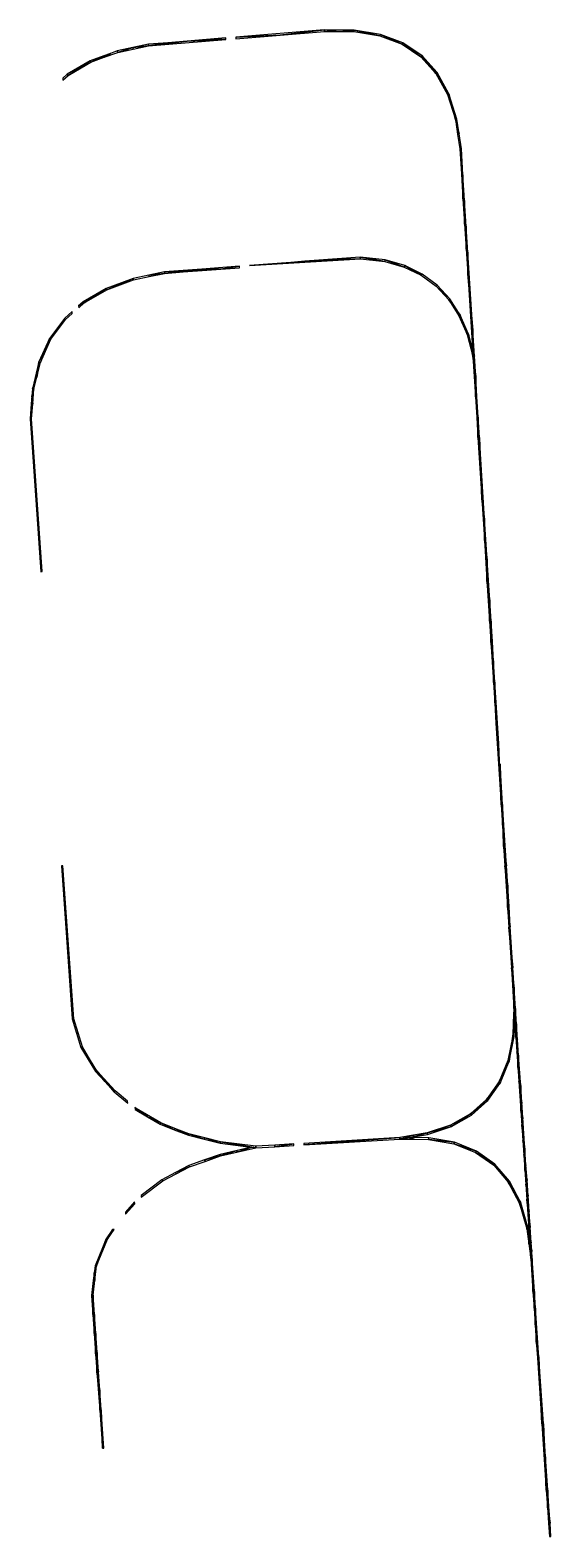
# Model space of a CAD drawing. Extents: x -9278 to 1674, y -8964 to 941.
# Drawn here: x -5028 to -4348, y -1015 to 941 of the extents above; entities that cross this region are included whole.
import ezdxf

# ---------------------------------------------------------------- set-up
doc = ezdxf.new("R2010")
doc.units = 0

msp = doc.modelspace()

# ---------------------------------------------------------------- linework, layer by layer
at = {"layer": 'mg_to_dxf', "color": 40}
for points in [[(-4701.55, 934.27), (-4701.55, 934.27), (-4643.92, 940.96), (-4759.44, 931.57)], [(-4643.79, 938.97), (-4643.79, 938.97), (-4643.92, 940.96), (-4701.55, 934.27)], [(-4624.57, 938.92), (-4624.57, 938.92), (-4605.01, 940.86), (-4643.92, 940.96)], [(-4624.57, 938.92), (-4624.57, 938.92), (-4643.92, 940.96), (-4643.79, 938.97)], [(-4624.57, 938.92), (-4624.57, 938.92), (-4605.34, 938.87), (-4605.01, 940.86)], [(-4571.58, 933.33), (-4605.01, 940.86), (-4605.34, 938.87)], [(-4570.84, 935.26), (-4605.01, 940.86), (-4571.58, 933.33)], [(-4893.56, 918), (-4873.11, 920.33), (-4873.25, 922.32)], [(-4893.2, 916.05), (-4873.11, 920.33), (-4893.56, 918)], [(-4848.04, 924.37), (-4848.04, 924.37), (-4873.25, 922.32), (-4873.11, 920.33)], [(-4873.11, 920.33), (-4873.11, 920.33), (-4772.27, 928.52), (-4822.82, 926.42)], [(-4848.04, 924.37), (-4848.04, 924.37), (-4873.11, 920.33), (-4822.82, 926.42)], [(-4822.82, 926.42), (-4822.82, 926.42), (-4772.27, 928.52), (-4797.61, 928.47)], [(-4772.4, 930.52), (-4797.61, 928.47), (-4772.27, 928.52)], [(-4701.55, 934.27), (-4701.55, 934.27), (-4759.44, 931.57), (-4759.31, 929.58)], [(-4542.49, 922.35), (-4570.84, 935.26), (-4571.58, 933.33)], [(-4541.4, 924.15), (-4570.84, 935.26), (-4542.49, 922.35)], [(-4518.09, 905.93), (-4541.4, 924.15), (-4542.49, 922.35)], [(-4516.71, 907.52), (-4541.4, 924.15), (-4518.09, 905.93)], [(-4979.06, 883.24), (-4977.79, 881.68), (-4949.14, 900.65)], [(-4977.79, 881.68), (-4948.19, 898.89), (-4949.14, 900.65)], [(-4949.14, 900.65), (-4948.19, 898.89), (-4931.51, 907.16)], [(-4948.19, 898.89), (-4930.74, 905.34), (-4931.51, 907.16)], [(-4931.51, 907.16), (-4930.74, 905.34), (-4922.69, 910.42)], [(-4930.74, 905.34), (-4913.29, 911.78), (-4913.87, 913.68), (-4922.69, 910.42)], [(-4913.87, 913.68), (-4913.29, 911.78), (-4893.56, 918)], [(-4913.29, 911.78), (-4893.2, 916.05), (-4893.56, 918)], [(-4498.37, 884.07), (-4516.71, 907.52), (-4518.09, 905.93)], [(-4496.75, 885.39), (-4516.71, 907.52), (-4498.37, 884.07)], [(-4984.81, 875.46), (-4977.79, 881.68), (-4979.06, 883.24), (-4984.98, 877.99)], [(-4483.34, 856.76), (-4496.75, 885.39), (-4498.37, 884.07)], [(-4481.53, 857.75), (-4496.75, 885.39), (-4483.34, 856.76)], [(-4472.98, 824.02), (-4481.53, 857.75), (-4483.34, 856.76)], [(-4471.05, 824.61), (-4481.53, 857.75), (-4472.98, 824.02)], [(-4468.18, 805.28), (-4471.05, 824.61), (-4472.98, 824.02)], [(-4470.14, 804.92), (-4468.18, 805.28), (-4472.98, 824.02)], [(-4465.31, 785.95), (-4468.18, 805.28), (-4470.14, 804.92), (-4467.31, 785.83)], [(-4463.19, 752.15), (-4465.31, 785.95), (-4467.31, 785.83), (-4465.26, 753.25)], [(-4463.21, 720.67), (-4463.19, 752.15), (-4465.26, 753.25)], [(-4461.06, 718.35), (-4463.19, 752.15), (-4463.21, 720.67)], [(-4461.16, 688.08), (-4461.06, 718.35), (-4463.21, 720.67)], [(-4458.94, 684.55), (-4461.06, 718.35), (-4461.16, 688.08)], [(-4459.12, 655.5), (-4458.94, 684.55), (-4461.16, 688.08)], [(-4456.81, 650.75), (-4458.94, 684.55), (-4459.12, 655.5)], [(-4457.07, 622.92), (-4457.07, 622.92), (-4456.81, 650.75), (-4459.12, 655.5)], [(-4457.07, 622.92), (-4457.07, 622.92), (-4450.44, 549.35), (-4456.81, 650.75)], [(-4827.96, 627.25), (-4852.43, 625.43), (-4827.81, 625.26)], [(-4827.96, 627.25), (-4827.96, 627.25), (-4803.35, 627.09), (-4803.49, 629.08)], [(-4803.35, 627.09), (-4803.35, 627.09), (-4827.96, 627.25), (-4827.81, 625.26)], [(-4803.49, 629.08), (-4803.49, 629.08), (-4778.89, 628.91), (-4754.56, 632.73)], [(-4803.35, 627.09), (-4803.35, 627.09), (-4778.89, 628.91), (-4803.49, 629.08)], [(-4754.56, 632.73), (-4754.56, 632.73), (-4778.89, 628.91), (-4754.43, 630.74)], [(-4687.38, 637.75), (-4687.38, 637.75), (-4741.6, 633.7), (-4596.86, 642.5)], [(-4669.3, 639.1), (-4669.3, 639.1), (-4687.38, 637.75), (-4596.86, 642.5)], [(-4669.3, 639.1), (-4669.3, 639.1), (-4596.86, 642.5), (-4651.23, 640.45)], [(-4596.86, 642.5), (-4596.86, 642.5), (-4633.16, 641.8), (-4651.23, 640.45)], [(-4633.16, 641.8), (-4596.86, 642.5), (-4597.01, 644.5)], [(-4564.58, 640.87), (-4597.01, 644.5), (-4564.86, 638.93)], [(-4564.86, 638.93), (-4597.01, 644.5), (-4596.86, 642.5)], [(-4539.71, 631.62), (-4564.58, 640.87), (-4564.86, 638.93)], [(-4539.05, 633.45), (-4564.58, 640.87), (-4539.71, 631.62)], [(-4517.48, 620.86), (-4539.05, 633.45), (-4539.71, 631.62)], [(-4516.5, 622.53), (-4539.05, 633.45), (-4517.48, 620.86)], [(-4927.36, 602), (-4893.05, 616.78), (-4928.31, 603.76)], [(-4927.36, 602), (-4892.47, 614.88), (-4893.05, 616.78)], [(-4892.47, 614.88), (-4872.37, 619.16), (-4872.74, 621.1), (-4893.05, 616.78)], [(-4872.74, 621.1), (-4852.28, 623.43), (-4852.43, 625.43)], [(-4872.37, 619.16), (-4852.28, 623.43), (-4872.74, 621.1)], [(-4827.81, 625.26), (-4852.43, 625.43), (-4852.28, 623.43)], [(-4498.19, 606.67), (-4496.91, 608.13), (-4516.5, 622.53), (-4517.48, 620.86)], [(-4480.3, 590.22), (-4496.91, 608.13), (-4498.19, 606.67)], [(-4480.3, 590.22), (-4498.19, 606.67), (-4481.83, 589.03)], [(-4457.07, 622.92), (-4457.07, 622.92), (-4450.92, 525.18), (-4450.44, 549.35)], [(-4958.23, 586.35), (-4956.96, 584.79), (-4928.31, 603.76)], [(-4927.36, 602), (-4928.31, 603.76), (-4956.96, 584.79)], [(-4481.83, 589.03), (-4466.67, 568.83), (-4480.3, 590.22)], [(-4468.39, 567.94), (-4466.67, 568.83), (-4481.83, 589.03)], [(-4982.8, 564.56), (-4981.27, 563.24), (-4972.48, 571.04), (-4972.65, 573.56)], [(-4964.16, 581.09), (-4956.96, 584.79), (-4958.23, 586.35)], [(-4963.98, 578.57), (-4956.96, 584.79), (-4964.16, 581.09)], [(-4468.39, 567.94), (-4457.89, 543.42), (-4466.67, 568.83)], [(-4466.67, 568.83), (-4457.89, 543.42), (-4456, 543.94)], [(-5000.29, 537.37), (-4981.27, 563.24), (-4982.8, 564.56), (-5002.02, 538.4)], [(-4450.92, 525.18), (-4448.31, 515.55), (-4450.44, 549.35)], [(-5014.01, 507.17), (-5002.02, 538.4), (-5015.88, 507.85)], [(-5014.01, 507.17), (-5000.29, 537.37), (-5002.02, 538.4)], [(-4450.31, 515.45), (-4456, 543.94), (-4457.89, 543.42)], [(-4448.31, 515.55), (-4456, 543.94), (-4450.31, 515.45)], [(-4450.31, 515.45), (-4450.31, 515.45), (-4446.64, 488.95), (-4448.31, 515.55)], [(-4448.64, 488.84), (-4448.64, 488.84), (-4446.64, 488.95), (-4450.31, 515.45)], [(-5018.22, 489.9), (-5015.88, 507.85), (-5024.4, 472.93)], [(-5018.22, 489.9), (-5024.4, 472.93), (-5022.43, 472.63)], [(-5014.01, 507.17), (-5015.88, 507.85), (-5018.22, 489.9)], [(-5025.19, 463.1), (-5022.43, 472.63), (-5024.4, 472.93)], [(-5024, 453.2), (-5022.43, 472.63), (-5025.19, 463.1)], [(-4448.64, 488.84), (-4448.64, 488.84), (-4446.96, 462.24), (-4446.64, 488.95)], [(-4446.64, 488.95), (-4446.96, 462.24), (-4444.97, 462.34)], [(-5025.56, 433.77), (-5024, 453.2), (-5025.98, 453.28), (-5027.56, 433.63)], [(-5025.98, 453.28), (-5024, 453.2), (-5025.19, 463.1)], [(-4444.97, 462.34), (-4446.96, 462.24), (-4445.29, 435.63), (-4443.3, 435.74)], [(-5025.56, 433.77), (-5027.56, 433.63), (-5025.81, 408.69), (-5023.81, 408.83)], [(-4445.29, 435.63), (-4443.62, 409.03), (-4443.3, 435.74)], [(-4443.3, 435.74), (-4443.62, 409.03), (-4441.62, 409.13)], [(-5023.81, 408.83), (-5025.81, 408.69), (-5013.55, 234.12), (-5011.55, 234.26)], [(-4443.62, 409.03), (-4443.62, 409.03), (-4438.6, 329.21), (-4441.62, 409.13)], [(-4438.6, 329.21), (-4438.6, 329.21), (-4434.93, 302.71), (-4441.62, 409.13)], [(-4436.93, 302.6), (-4436.93, 302.6), (-4434.93, 302.71), (-4438.6, 329.21)], [(-4436.93, 302.6), (-4436.93, 302.6), (-4435.26, 276), (-4434.93, 302.71)], [(-4434.93, 302.71), (-4435.26, 276), (-4433.26, 276.11)], [(-4431.59, 249.51), (-4431.59, 249.51), (-4433.26, 276.11), (-4435.26, 276)], [(-4431.59, 249.51), (-4431.59, 249.51), (-4435.26, 276), (-4431.91, 222.79)], [(-4431.59, 249.51), (-4431.59, 249.51), (-4431.91, 222.79), (-4428.24, 196.3)], [(-4430.24, 196.18), (-4430.24, 196.18), (-4428.24, 196.3), (-4431.91, 222.79)], [(-4430.24, 196.18), (-4428.57, 169.58), (-4428.24, 196.3)], [(-4428.24, 196.3), (-4428.57, 169.58), (-4426.57, 169.69)], [(-4428.57, 169.58), (-4426.89, 142.97), (-4426.57, 169.69)], [(-4424.9, 143.09), (-4424.9, 143.09), (-4426.57, 169.69), (-4426.89, 142.97)], [(-4424.9, 143.09), (-4424.9, 143.09), (-4426.89, 142.97), (-4423.22, 116.48)], [(-4423.22, 116.48), (-4423.22, 116.48), (-4426.89, 142.97), (-4423.55, 89.76)], [(-4423.22, 116.48), (-4423.22, 116.48), (-4423.55, 89.76), (-4421.55, 89.88)], [(-4421.88, 63.16), (-4421.88, 63.16), (-4421.55, 89.88), (-4423.55, 89.76)], [(-4421.55, 89.88), (-4421.55, 89.88), (-4421.88, 63.16), (-4419.88, 63.27)], [(-4419.88, 63.27), (-4421.88, 63.16), (-4420.2, 36.55), (-4418.21, 36.67)], [(-4418.21, 36.67), (-4420.2, 36.55), (-4418.53, 9.95), (-4416.53, 10.07)], [(-4418.53, 9.95), (-4413.51, -69.87), (-4416.53, 10.07)], [(-4414.86, -16.54), (-4413.51, -69.87), (-4411.52, -69.75)], [(-4411.84, -96.47), (-4411.84, -96.47), (-4411.52, -69.75), (-4413.51, -69.87)], [(-4410.17, -123.08), (-4410.17, -123.08), (-4411.52, -69.75), (-4411.84, -96.47)], [(-4410.17, -123.08), (-4410.17, -123.08), (-4406.5, -149.56), (-4411.52, -69.75)], [(-4408.5, -149.68), (-4408.5, -149.68), (-4406.5, -149.56), (-4410.17, -123.08)], [(-4984.6, -149.6), (-4986.59, -149.74), (-4972.58, -349.25), (-4970.59, -349.11)], [(-4408.5, -149.68), (-4408.5, -149.68), (-4404.83, -176.17), (-4406.5, -149.56)], [(-4408.5, -149.68), (-4408.5, -149.68), (-4405.15, -202.9), (-4404.83, -176.17)], [(-4404.83, -176.17), (-4404.83, -176.17), (-4405.15, -202.9), (-4403.15, -202.77)], [(-4403.15, -202.77), (-4405.15, -202.9), (-4401.48, -229.37)], [(-4405.15, -202.9), (-4403.48, -229.5), (-4401.48, -229.37)], [(-4401.48, -229.37), (-4403.48, -229.5), (-4398.14, -282.58)], [(-4403.48, -229.5), (-4400.13, -282.71), (-4398.14, -282.58)], [(-4398.14, -282.58), (-4400.13, -282.71), (-4396.46, -309.19)], [(-4400.13, -282.71), (-4396.79, -335.92), (-4396.46, -309.19)], [(-4396.46, -309.19), (-4396.79, -335.92), (-4394.79, -335.79)], [(-4964.91, -367.53), (-4970.59, -349.11), (-4972.58, -349.25), (-4966.84, -367.87)], [(-4396.79, -335.92), (-4397.59, -353.94), (-4395.61, -354.04), (-4394.79, -335.79)], [(-4393.42, -356.17), (-4394.79, -335.79), (-4395.59, -353.7)], [(-4961.1, -386.48), (-4959.23, -385.95), (-4964.91, -367.53), (-4966.84, -367.87)], [(-4397.59, -353.94), (-4398.4, -371.97), (-4395.61, -354.04)], [(-4395.61, -354.04), (-4398.4, -371.97), (-4396.42, -372.29)], [(-4394.3, -372.97), (-4393.42, -356.17), (-4395.59, -353.7)], [(-4392.05, -376.55), (-4393.42, -356.17), (-4394.3, -372.97)], [(-4951.63, -402.15), (-4959.23, -385.95), (-4961.1, -386.48)], [(-4949.84, -401.44), (-4959.23, -385.95), (-4951.63, -402.15)], [(-4402.97, -404.45), (-4398.4, -371.97), (-4404.87, -403.72)], [(-4402.97, -404.45), (-4396.42, -372.29), (-4398.4, -371.97)], [(-4390.68, -396.93), (-4392.05, -376.55), (-4394.3, -372.97), (-4393, -392.23)], [(-4949.84, -401.44), (-4951.63, -402.15), (-4942.16, -417.82)], [(-4949.84, -401.44), (-4942.16, -417.82), (-4940.45, -416.94)], [(-4416.19, -431.19), (-4402.97, -404.45), (-4404.87, -403.72)], [(-4414.44, -432.27), (-4402.97, -404.45), (-4416.19, -431.19)], [(-4391.71, -411.5), (-4390.68, -396.93), (-4393, -392.23)], [(-4387.95, -437.69), (-4387.95, -437.69), (-4390.68, -396.93), (-4391.71, -411.5)], [(-4940.45, -416.94), (-4942.16, -417.82), (-4930.04, -431.15)], [(-4916.42, -443.31), (-4940.45, -416.94), (-4917.92, -444.49)], [(-4917.92, -444.49), (-4940.45, -416.94), (-4930.04, -431.15)], [(-4387.95, -437.69), (-4387.95, -437.69), (-4391.71, -411.5), (-4390.41, -430.76)], [(-4900.38, -456.76), (-4916.42, -443.31), (-4917.92, -444.49), (-4900.2, -459.39)], [(-4432.38, -454.37), (-4414.44, -432.27), (-4416.19, -431.19)], [(-4432.38, -454.37), (-4430.83, -455.74), (-4414.44, -432.27)], [(-4387.83, -469.29), (-4387.83, -469.29), (-4387.95, -437.69), (-4390.41, -430.76)], [(-4387.83, -469.29), (-4387.83, -469.29), (-4386.58, -458.07), (-4387.95, -437.69)], [(-4890.79, -464.8), (-4890.61, -467.45), (-4890.34, -467.67), (-4889.08, -466.23)], [(-4890.34, -467.67), (-4874.22, -477.12), (-4889.08, -466.23)], [(-4857.12, -484.92), (-4889.08, -466.23), (-4874.22, -477.12)], [(-4432.38, -454.37), (-4453.41, -473.27), (-4430.83, -455.74)], [(-4430.83, -455.74), (-4453.41, -473.27), (-4452.13, -474.87)], [(-4387.83, -469.29), (-4387.83, -469.29), (-4385.21, -478.45), (-4386.58, -458.07)], [(-4386.53, -488.56), (-4386.53, -488.56), (-4385.21, -478.45), (-4387.83, -469.29)], [(-4857.12, -484.92), (-4874.22, -477.12), (-4858.09, -486.57)], [(-4857.12, -484.92), (-4858.09, -486.57), (-4839.63, -493.88)], [(-4857.12, -484.92), (-4839.63, -493.88), (-4838.81, -492.15)], [(-4479.31, -487.87), (-4510.06, -498.19), (-4478.35, -489.66)], [(-4479.31, -487.87), (-4478.35, -489.66), (-4453.41, -473.27)], [(-4452.13, -474.87), (-4453.41, -473.27), (-4478.35, -489.66)], [(-4382.47, -519.21), (-4382.47, -519.21), (-4385.21, -478.45), (-4386.53, -488.56)], [(-4385.24, -507.82), (-4385.24, -507.82), (-4382.47, -519.21), (-4386.53, -488.56)], [(-4839.63, -493.88), (-4821.16, -501.19), (-4838.81, -492.15)], [(-4838.81, -492.15), (-4821.16, -501.19), (-4820.51, -499.38)], [(-4821.16, -501.19), (-4800.36, -506.35), (-4820.51, -499.38)], [(-4820.51, -499.38), (-4800.36, -506.35), (-4799.89, -504.49)], [(-4800.36, -506.35), (-4779.56, -511.52), (-4799.89, -504.49)], [(-4799.89, -504.49), (-4779.56, -511.52), (-4779.27, -509.6)], [(-4670.7, -511.78), (-4670.57, -513.78), (-4545.67, -504.22)], [(-4670.57, -513.78), (-4545.55, -506.21), (-4545.67, -504.22)], [(-4527.86, -501.2), (-4545.67, -504.22), (-4545.55, -506.21)], [(-4527.52, -503.16), (-4527.86, -501.2), (-4545.55, -506.21)], [(-4526.76, -506.37), (-4534.33, -504.31), (-4545.55, -506.21)], [(-4534.33, -504.31), (-4526.76, -506.37), (-4507.98, -506.53), (-4507.63, -504.54)], [(-4527.52, -503.16), (-4510.06, -498.19), (-4527.86, -501.2)], [(-4509.49, -500.11), (-4510.06, -498.19), (-4527.52, -503.16)], [(-4478.35, -489.66), (-4510.06, -498.19), (-4509.49, -500.11)], [(-4507.63, -504.54), (-4507.98, -506.53), (-4474.29, -510.4)], [(-4507.98, -506.53), (-4475.05, -512.33), (-4474.29, -510.4)], [(-4385.24, -507.82), (-4385.24, -507.82), (-4383.94, -527.09), (-4382.47, -519.21)], [(-4779.75, -526.19), (-4800.13, -533.45), (-4779.22, -528.07)], [(-4779.22, -528.07), (-4800.13, -533.45), (-4799.42, -535.25)], [(-4759.33, -521.51), (-4779.75, -526.19), (-4779.22, -528.07)], [(-4779.56, -511.52), (-4733.27, -517.57), (-4779.27, -509.6)], [(-4779.27, -509.6), (-4733.27, -517.57), (-4733.39, -515.58)], [(-4756.25, -522.82), (-4759.33, -521.51), (-4779.22, -528.07)], [(-4738.9, -516.84), (-4759.33, -521.51), (-4756.25, -522.82)], [(-4756.25, -522.82), (-4733.27, -517.57), (-4738.9, -516.84)], [(-4708.41, -516.07), (-4708.54, -514.07), (-4733.39, -515.58), (-4733.27, -517.57)], [(-4683.68, -512.57), (-4708.54, -514.07), (-4708.41, -516.07)], [(-4683.55, -514.57), (-4683.68, -512.57), (-4708.41, -516.07)], [(-4474.29, -510.4), (-4475.05, -512.33), (-4445.65, -521.8)], [(-4475.05, -512.33), (-4446.75, -523.59), (-4445.65, -521.8)], [(-4421.71, -538.74), (-4445.65, -521.8), (-4446.75, -523.59)], [(-4421.71, -538.74), (-4446.75, -523.59), (-4423.1, -540.32)], [(-4382.47, -519.21), (-4382.47, -519.21), (-4383.94, -527.09), (-4382.65, -546.35)], [(-4382.65, -546.35), (-4382.65, -546.35), (-4381.1, -539.59), (-4382.47, -519.21)], [(-4820.51, -540.71), (-4838.08, -549.93), (-4819.62, -542.44)], [(-4819.62, -542.44), (-4838.08, -549.93), (-4837.03, -551.56)], [(-4800.13, -533.45), (-4820.51, -540.71), (-4819.62, -542.44), (-4799.42, -535.25)], [(-4423.1, -540.32), (-4402.46, -561.22), (-4421.71, -538.74)], [(-4404.09, -562.52), (-4402.46, -561.22), (-4423.1, -540.32)], [(-4381.1, -539.59), (-4381.1, -539.59), (-4382.65, -546.35), (-4379.73, -559.97)], [(-4382.65, -546.35), (-4382.65, -546.35), (-4381.35, -565.62), (-4379.73, -559.97)], [(-4854.45, -560.68), (-4855.65, -559.15), (-4882.74, -579.65), (-4882.58, -581.92)], [(-4838.08, -549.93), (-4855.65, -559.15), (-4854.45, -560.68), (-4837.03, -551.56)], [(-4402.46, -561.22), (-4404.09, -562.52), (-4387.9, -589.23)], [(-4387.9, -589.23), (-4404.09, -562.52), (-4389.71, -590.19)], [(-4381.35, -565.62), (-4381.35, -565.62), (-4378.36, -580.35), (-4379.73, -559.97)], [(-4381.35, -565.62), (-4381.35, -565.62), (-4380.06, -584.88), (-4378.36, -580.35)], [(-4376.99, -600.73), (-4378.36, -580.35), (-4380.06, -584.88)], [(-4377.47, -623.41), (-4375.62, -621.11), (-4380.06, -584.88)], [(-4375.62, -621.11), (-4376.99, -600.73), (-4380.06, -584.88)], [(-4903.27, -601.35), (-4890.98, -590.73), (-4891.17, -588.07)], [(-4903.08, -603.99), (-4890.98, -590.73), (-4903.27, -601.35)], [(-4387.9, -589.23), (-4389.71, -590.19), (-4378.04, -622.78)], [(-4378.04, -622.78), (-4389.71, -590.19), (-4379.98, -623.33)], [(-4926.37, -636.94), (-4920.15, -624.26), (-4928.2, -636.28)], [(-4926.37, -636.94), (-4917.74, -624.09), (-4920.15, -624.26)], [(-4378.04, -622.78), (-4379.98, -623.33), (-4376.96, -631)], [(-4379.98, -623.33), (-4377.43, -642.63), (-4376.96, -631)], [(-4374.25, -641.49), (-4375.62, -621.11), (-4377.47, -623.41)], [(-4377.47, -623.41), (-4376.17, -642.67), (-4374.25, -641.49)], [(-4940.83, -671.74), (-4928.2, -636.28), (-4942.77, -671.46)], [(-4926.37, -636.94), (-4928.2, -636.28), (-4940.83, -671.74)], [(-4377.43, -642.63), (-4374.88, -661.94), (-4376.96, -631)], [(-4374.25, -641.49), (-4376.17, -642.67), (-4373.57, -651.68)], [(-4373.57, -651.68), (-4376.17, -642.67), (-4374.88, -661.94)], [(-4372.88, -661.87), (-4373.57, -651.68), (-4374.88, -661.94)], [(-4371.98, -705.12), (-4371.98, -705.12), (-4372.88, -661.87), (-4374.88, -661.94)], [(-4369.98, -705.05), (-4369.98, -705.05), (-4372.88, -661.87), (-4371.98, -705.12)], [(-4943.9, -681.12), (-4945.02, -690.78), (-4943.05, -690.85)], [(-4942.77, -671.46), (-4943.9, -681.12), (-4940.83, -671.74)], [(-4940.83, -671.74), (-4943.9, -681.12), (-4943.05, -690.85)], [(-4943.05, -690.85), (-4945.02, -690.78), (-4947.27, -710.1), (-4945.27, -709.96)], [(-4947.27, -710.1), (-4945.52, -735.04), (-4945.27, -709.96)], [(-4945.27, -709.96), (-4945.52, -735.04), (-4943.52, -734.9)], [(-4371.98, -705.12), (-4371.98, -705.12), (-4370.53, -726.72), (-4369.98, -705.05)], [(-4369.98, -705.05), (-4370.53, -726.72), (-4368.53, -726.64)], [(-4943.77, -759.97), (-4943.77, -759.97), (-4943.52, -734.9), (-4945.52, -735.04)], [(-4943.77, -759.97), (-4943.77, -759.97), (-4941.77, -759.83), (-4943.52, -734.9)], [(-4370.53, -726.72), (-4369.08, -748.31), (-4368.53, -726.64)], [(-4367.63, -769.9), (-4367.63, -769.9), (-4368.53, -726.64), (-4369.08, -748.31)], [(-4368.53, -726.64), (-4368.53, -726.64), (-4367.63, -769.9), (-4364.18, -791.4)], [(-4943.77, -759.97), (-4943.77, -759.97), (-4942.01, -784.91), (-4941.77, -759.83)], [(-4941.77, -759.83), (-4941.77, -759.83), (-4942.01, -784.91), (-4940.02, -784.77)], [(-4366.18, -791.5), (-4366.18, -791.5), (-4364.18, -791.4), (-4367.63, -769.9)], [(-4942.01, -784.91), (-4940.64, -797.35), (-4940.02, -784.77)], [(-4940.64, -797.35), (-4942.01, -784.91), (-4940.26, -809.85)], [(-4940.02, -784.77), (-4940.64, -797.35), (-4938.27, -809.71)], [(-4940.26, -809.85), (-4940.26, -809.85), (-4938.27, -809.71), (-4940.64, -797.35)], [(-4364.18, -791.4), (-4364.18, -791.4), (-4366.18, -791.5), (-4360.37, -877.87)], [(-4360.37, -877.87), (-4360.37, -877.87), (-4358.38, -877.76), (-4364.18, -791.4)], [(-4936.52, -834.65), (-4936.52, -834.65), (-4938.27, -809.71), (-4940.26, -809.85)], [(-4936.52, -834.65), (-4936.52, -834.65), (-4940.26, -809.85), (-4936.76, -859.73)], [(-4936.52, -834.65), (-4936.52, -834.65), (-4936.76, -859.73), (-4934.77, -859.59)], [(-4934.77, -859.59), (-4934.77, -859.59), (-4936.76, -859.73), (-4933.26, -909.61)], [(-4934.77, -859.59), (-4934.77, -859.59), (-4933.26, -909.61), (-4931.26, -909.47)], [(-4360.37, -877.87), (-4360.37, -877.87), (-4354.57, -964.24), (-4358.38, -877.76)], [(-4358.38, -877.76), (-4354.57, -964.24), (-4355.48, -920.93)], [(-4355.48, -920.93), (-4354.57, -964.24), (-4352.58, -964.11)], [(-4354.57, -964.24), (-4353.12, -985.83), (-4352.58, -964.11)], [(-4351.13, -985.7), (-4351.13, -985.7), (-4352.58, -964.11), (-4353.12, -985.83)], [(-4351.13, -985.7), (-4351.13, -985.7), (-4353.12, -985.83), (-4349.67, -1007.29)], [(-4349.67, -1007.29), (-4349.67, -1007.29), (-4353.12, -985.83), (-4351.67, -1007.42)], [(-4350.46, -1024.7), (-4348.47, -1024.56), (-4349.67, -1007.29), (-4351.67, -1007.42)]]:
    msp.add_3dface(points, dxfattribs=at)

doc.saveas('drawing.dxf')
